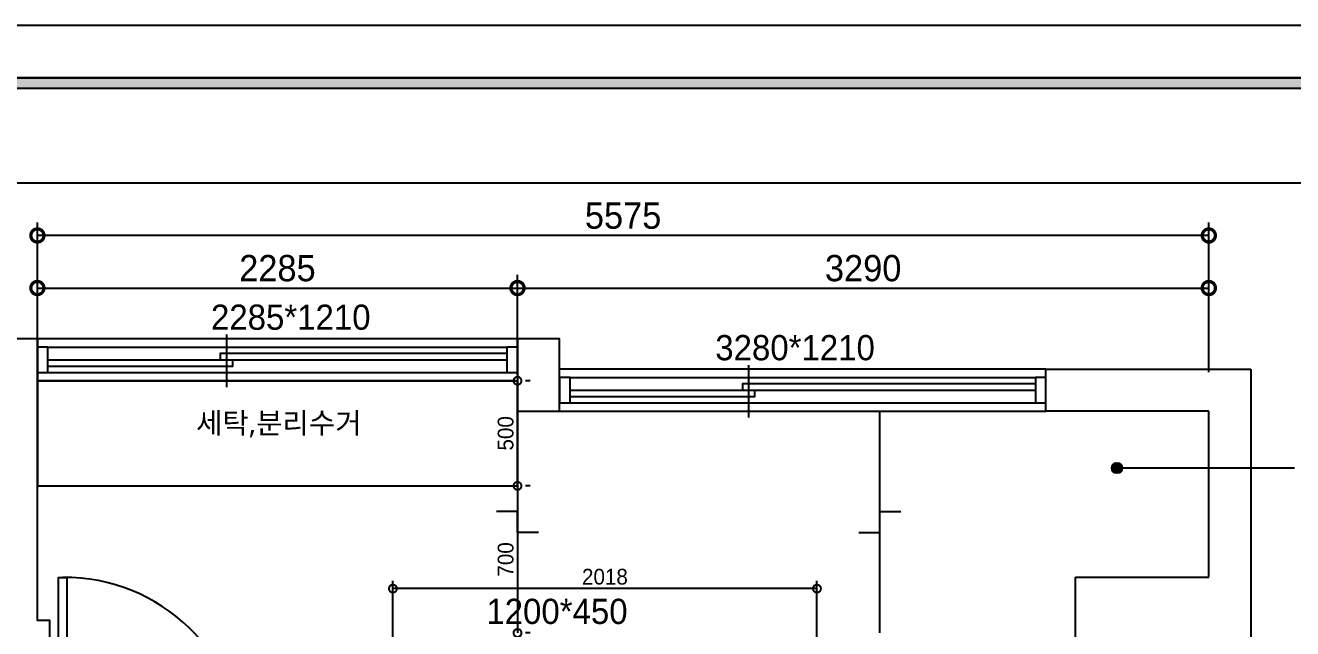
# Model space of a CAD drawing. Header units: millimetres. Extents: x 0 to 460316, y -63250 to 103204.
# Drawn here: x 67402 to 73433, y 67859 to 70730 of the extents above; entities that cross this region are included whole.
import ezdxf
from ezdxf.enums import TextEntityAlignment as Align

# ---------------------------------------------------------------- set-up
doc = ezdxf.new("R2010")
doc.units = ezdxf.units.MM
doc.header["$LTSCALE"] = 25
for name, color, linetype in [('0-ELC TEXT', 7, 'Continuous'), ('04-WIN', 4, 'Continuous'), ('06-FUR', 6, 'Continuous'), ('07-DIM WAL', 5, 'Continuous'), ('2-con', 2, 'Continuous'), ('CO-DOOR', 8, 'Continuous'), ('F-SYM', 7, 'Continuous'), ('FORM(YOURNAME)-11', 1, 'Continuous')]:
    doc.layers.add(name, color=color, linetype=linetype)
doc.styles.add('YOURNAME', font='HY울릉도M.TTF')
doc.styles.add('스타일1', font='HY울릉도M.TTF')
doc.styles.add('이윤정', font='l_10646.ttf')
doc.styles.add('코레일둥고', font='Korail_Round_Gothic_Medium.ttf')
doc.dimstyles.new('30', dxfattribs={"dimscale": 30, "dimtxt": 2.5, "dimasz": 2.5, "dimexe": 1.25, "dimexo": 2, "dimtad": 1, "dimdec": 0, "dimtxsty": '스타일1', "dimblk": 'DOTSMALL', "dimcen": 2.5, "dimclrd": 1, "dimclre": 1, "dimclrt": 7, "dimadec": 0, "dimazin": 0, "dimtfac": 1, "dimtdec": 0, "dimtix": 1, "dimtmove": 0, "dimatfit": 3, "dimldrblk": 'DOTSMALL', "dimfxl": 1.25, "dimarcsym": 0})
doc.dimstyles.new('50', dxfattribs={"dimscale": 50, "dimtxt": 2.5, "dimasz": 2.5, "dimexe": 1.25, "dimexo": 2, "dimtad": 1, "dimdec": 0, "dimtxsty": '스타일1', "dimblk": 'DOTSMALL', "dimcen": 2.5, "dimclrd": 1, "dimclre": 1, "dimclrt": 2, "dimadec": 0, "dimazin": 0, "dimtfac": 1, "dimtdec": 0, "dimtix": 1, "dimtmove": 0, "dimatfit": 3, "dimldrblk": 'DOTSMALL', "dimfxl": 1.25, "dimarcsym": 0})

# ---------------------------------------------------------------- blocks, each defined once
blk = doc.blocks.new('FORM-PLAN')
at = {"layer": 'FORM(YOURNAME)-11'}
h = blk.add_hatch(color=256, dxfattribs=at)
h.dxf.hatch_style = 1
h.paths.add_polyline_path([(-71444, 55115), (10556, 55115), (10556, 54915), (-71444, 54915)])
h.paths.add_polyline_path([(-71444, -2085), (10556, -2085), (10556, -2285), (-71444, -2285)])
at = {"layer": 'Defpoints', "color": 158}
for points in [[(-71444, -2285), (10556, -2285), (10556, 55115), (-71444, 55115)], [(-69444, 53115), (-64, 53115), (-64, 1215), (-69444, 1215)]]:
    blk.add_lwpolyline(points, close=True, dxfattribs=at)
at = {"layer": 'FORM(YOURNAME)-11', "color": 250}
blk.add_lwpolyline([(-72444, -3285), (11556, -3285), (11556, 56115), (-72444, 56115)], close=True, dxfattribs=at)
at = {"layer": 'FORM(YOURNAME)-11'}
blk.add_lwpolyline([(-71444, 55115), (10556, 55115), (10556, 54915), (-71444, 54915)], close=True, dxfattribs=at)
at = {"layer": 'FORM(YOURNAME)-11', "color": 3, "style": 'YOURNAME'}
for tag, height, p in [('1', 450, (9905, 18188)), ('2', 450, (9905, 17544)), ('3', 450, (9905, 16257)), ('4', 450, (9905, 14326)), ('5', 515, (9905, 12009)), ('6', 515, (9905, 9757)), ('7', 515, (9905, 7504)), ('8', 515, (9905, 5252)), ('9', 515, (9905, 2999)), ('10', 515, (5655, 811)), ('11', 515, (9905, 747)), ('12', 515, (5655, -1441)), ('13', 515, (9905, -1441))]:
    blk.add_attdef(tag, text='', height=height, dxfattribs=at).set_placement(p, align=Align.MIDDLE_RIGHT)
blk = doc.blocks.new('_DotSmall')
at = {"color": 0, "linetype": 'ByBlock', "const_width": 0.5}
blk.add_lwpolyline([(-0.0625, 0, 1), (0.0625, 0, 1)], format="xyb", close=True, dxfattribs=at)
blk = doc.blocks.new('*D88')
at = {"layer": '07-DIM WAL', "color": 1, "lineweight": -2}
for p, q in [((67459.4, 69147.1), (67459.4, 69792.8)), ((73034.4, 69147.1), (73034.4, 69792.8)), ((73034.4, 69730.3), (67459.4, 69730.3))]:
    blk.add_line(p, q, dxfattribs=at)
at = {"layer": 'Defpoints', "color": 0}
for p in [(67459.4, 69730.3), (67459.4, 69047.1), (73034.4, 69047.1)]:
    blk.add_point(p, dxfattribs=at)
at = {"layer": '07-DIM WAL', "color": 1, "lineweight": -2, "xscale": 125, "yscale": 125, "zscale": 125, "rotation": 180}
blk.add_blockref('_DotSmall', (67459.4, 69730.3), dxfattribs=at)
at = {"layer": '07-DIM WAL', "color": 1, "lineweight": -2, "xscale": 125, "yscale": 125, "zscale": 125}
blk.add_blockref('_DotSmall', (73034.4, 69730.3), dxfattribs=at)
at = {"layer": '07-DIM WAL', "color": 2, "insert": (70246.9, 69824.1), "char_height": 125, "attachment_point": 5, "style": '스타일1'}
blk.add_mtext('5575', dxfattribs=at)
blk = doc.blocks.new('*D131')
at = {"layer": '07-DIM WAL', "color": 1, "lineweight": -2}
for p, q in [((67459.4, 69080.3), (67459.4, 69542.8)), ((69744.4, 69065.7), (69744.4, 69542.8)), ((67459.4, 69480.3), (69744.4, 69480.3))]:
    blk.add_line(p, q, dxfattribs=at)
at = {"layer": 'Defpoints', "color": 0}
for p in [(69744.4, 69480.3), (67459.4, 68980.3), (69744.4, 68965.7)]:
    blk.add_point(p, dxfattribs=at)
at = {"layer": '07-DIM WAL', "color": 1, "lineweight": -2, "xscale": 125, "yscale": 125, "zscale": 125, "rotation": 180}
blk.add_blockref('_DotSmall', (67459.4, 69480.3), dxfattribs=at)
at = {"layer": '07-DIM WAL', "color": 1, "lineweight": -2, "xscale": 125, "yscale": 125, "zscale": 125}
blk.add_blockref('_DotSmall', (69744.4, 69480.3), dxfattribs=at)
at = {"layer": '07-DIM WAL', "color": 2, "insert": (68601.9, 69574.1), "char_height": 125, "attachment_point": 5, "style": '스타일1'}
blk.add_mtext('2285', dxfattribs=at)
blk = doc.blocks.new('*D89')
at = {"layer": '07-DIM WAL', "color": 1, "lineweight": -2}
for p, q in [((69744.4, 69066.3), (69744.4, 69542.8)), ((73034.4, 69080.3), (73034.4, 69542.8)), ((69744.4, 69480.3), (73034.4, 69480.3))]:
    blk.add_line(p, q, dxfattribs=at)
at = {"layer": 'Defpoints', "color": 0}
for p in [(73034.4, 69480.3), (69744.4, 68966.3), (73034.4, 68980.3)]:
    blk.add_point(p, dxfattribs=at)
at = {"layer": '07-DIM WAL', "color": 1, "lineweight": -2, "xscale": 125, "yscale": 125, "zscale": 125, "rotation": 180}
blk.add_blockref('_DotSmall', (69744.4, 69480.3), dxfattribs=at)
at = {"layer": '07-DIM WAL', "color": 1, "lineweight": -2, "xscale": 125, "yscale": 125, "zscale": 125}
blk.add_blockref('_DotSmall', (73034.4, 69480.3), dxfattribs=at)
at = {"layer": '07-DIM WAL', "color": 2, "insert": (71389.4, 69574.1), "char_height": 125, "attachment_point": 5, "style": '스타일1'}
blk.add_mtext('3290', dxfattribs=at)
blk = doc.blocks.new('*D126')
at = {"layer": '07-DIM WAL', "color": 1, "lineweight": -2}
for p, q in [((69151.4, 67698.8), (69151.4, 68087.3)), ((71169.4, 68049.8), (69151.4, 68049.8)), ((71169.4, 67698.8), (71169.4, 68087.3))]:
    blk.add_line(p, q, dxfattribs=at)
at = {"layer": 'Defpoints', "color": 0}
for p in [(69151.4, 68049.8), (69151.4, 67638.8), (71169.4, 67638.8)]:
    blk.add_point(p, dxfattribs=at)
at = {"layer": '07-DIM WAL', "color": 1, "lineweight": -2, "xscale": 75, "yscale": 75, "zscale": 75, "rotation": 180}
blk.add_blockref('_DotSmall', (69151.4, 68049.8), dxfattribs=at)
at = {"layer": '07-DIM WAL', "color": 1, "lineweight": -2, "xscale": 75, "yscale": 75, "zscale": 75}
blk.add_blockref('_DotSmall', (71169.4, 68049.8), dxfattribs=at)
at = {"layer": '07-DIM WAL', "color": 7, "insert": (70160.4, 68106.1), "char_height": 75, "attachment_point": 5, "style": '스타일1'}
blk.add_mtext('2018', dxfattribs=at)
blk = doc.blocks.new('*D127')
at = {"layer": '07-DIM WAL', "color": 1, "lineweight": -2}
for p, q in [((69744.4, 69038.8), (69744.4, 68538.8)), ((69804.4, 69038.8), (69781.9, 69038.8)), ((69804.4, 68538.8), (69781.9, 68538.8))]:
    blk.add_line(p, q, dxfattribs=at)
at = {"layer": 'Defpoints', "color": 0}
for p in [(69744.4, 69038.8), (69744.4, 68538.8), (69744.4, 68538.8)]:
    blk.add_point(p, dxfattribs=at)
at = {"layer": '07-DIM WAL', "color": 1, "lineweight": -2, "xscale": 75, "yscale": 75, "zscale": 75}
for p, rotation in [((69744.4, 69038.8), 90), ((69744.4, 68538.8), 270)]:
    blk.add_blockref('_DotSmall', p, dxfattribs=dict(at, rotation=rotation))
at = {"layer": '07-DIM WAL', "color": 7, "insert": (69688.1, 68788.8), "char_height": 75, "attachment_point": 5, "rotation": 90, "style": '스타일1'}
blk.add_mtext('500', dxfattribs=at)
blk = doc.blocks.new('*D87')
at = {"layer": '07-DIM WAL', "color": 1, "lineweight": -2}
for p, q in [((69744.4, 68538.8), (69744.4, 67838.8)), ((69804.4, 68538.8), (69781.9, 68538.8)), ((69804.4, 67838.8), (69781.9, 67838.8))]:
    blk.add_line(p, q, dxfattribs=at)
at = {"layer": 'Defpoints', "color": 0}
for p in [(69744.4, 68538.8), (69744.4, 67838.8), (69744.4, 67838.8)]:
    blk.add_point(p, dxfattribs=at)
at = {"layer": '07-DIM WAL', "color": 1, "lineweight": -2, "xscale": 75, "yscale": 75, "zscale": 75}
for p, rotation in [((69744.4, 68538.8), 90), ((69744.4, 67838.8), 270)]:
    blk.add_blockref('_DotSmall', p, dxfattribs=dict(at, rotation=rotation))
at = {"layer": '07-DIM WAL', "color": 7, "insert": (69688.1, 68188.8), "char_height": 75, "attachment_point": 5, "rotation": 90, "style": '스타일1'}
blk.add_mtext('700', dxfattribs=at)

msp = doc.modelspace()

# ---------------------------------------------------------------- hatches: boundary and pattern name
at = {"layer": '0-ELC TEXT'}
h = msp.add_hatch(color=256, dxfattribs=at)
h.dxf.hatch_style = 1
edge = h.paths.add_edge_path()
edge.add_arc((72597.21, 68623.55), 25, -270, 90, ccw=False)

# ---------------------------------------------------------------- linework, layer by layer
for p, q in [((69744.36, 68893.82), (69744.36, 67838.82)), ((71469.36, 67838.82), (71469.36, 68893.82))]:
    msp.add_line(p, q)
for points in [[(69844.36, 68316.32), (69744.36, 68316.32), (69744.36, 68416.32), (69644.36, 68416.32)], [(71369.36, 68316.32), (71469.36, 68316.32), (71469.36, 68416.32), (71569.36, 68416.32)]]:
    msp.add_lwpolyline(points)
msp.add_lwpolyline([(73441.48, 68623.55), (72597.21, 68623.55)], dxfattribs=at)
msp.add_circle((72597.21, 68623.55), 25, dxfattribs=at)
at = {"layer": '04-WIN'}
for p, q in [((68359.36, 69258.82), (68359.36, 69008.82)), ((67509.36, 69198.82), (69694.3, 69198.82)), ((67509.36, 69138.82), (68329.36, 69138.82)), ((67509.36, 69078.82), (69694.3, 69078.82)), ((70844.36, 69113.82), (70844.36, 68863.82)), ((69994.36, 69053.82), (72209.36, 69053.82)), ((69994.36, 68993.82), (70814.36, 68993.82)), ((69994.36, 68933.82), (72209.36, 68933.82))]:
    msp.add_line(p, q, dxfattribs=at)
for points in [[(67459.36, 69238.82), (67459.36, 69038.82), (69744.36, 69038.82), (69744.36, 68893.82), (72259.36, 68893.82), (72259.36, 69093.82), (69944.36, 69093.82), (69944.36, 69238.82), (67459.36, 69238.82)], [(67509.36, 69108.82), (68389.36, 69108.82), (68389.36, 69138.82)], [(69694.3, 69168.82), (68329.36, 69168.82), (68329.36, 69138.82), (69694.3, 69138.82)], [(72209.36, 69023.82), (70814.36, 69023.82), (70814.36, 68993.82), (72209.36, 68993.82)], [(69994.36, 68963.82), (70874.36, 68963.82), (70874.36, 68993.82)]]:
    msp.add_lwpolyline(points, dxfattribs=at)
for points in [[(69944.36, 69238.82), (69744.36, 69238.82), (69744.36, 68893.82), (69944.36, 68893.82)], [(67509.36, 69078.82), (67509.36, 69198.82), (67459.36, 69198.82), (67459.36, 69078.82)], [(69694.3, 69078.82), (69744.3, 69078.82), (69744.3, 69198.82), (69694.3, 69198.82)], [(69994.36, 68933.82), (69994.36, 69053.82), (69944.36, 69053.82), (69944.36, 68933.82)], [(72209.36, 68933.82), (72259.36, 68933.82), (72259.36, 69053.82), (72209.36, 69053.82)]]:
    msp.add_lwpolyline(points, close=True, dxfattribs=at)
at = {"layer": '06-FUR'}
msp.add_lwpolyline([(69744.36, 69038.82), (67459.36, 69038.82), (67459.36, 68538.82), (69744.36, 68538.82)], close=True, dxfattribs=at)
at = {"layer": '2-con'}
for p, q in [((72259.36, 68893.82), (72259.36, 69093.82)), ((72259.36, 69093.82), (73234.36, 69093.82)), ((73234.36, 69093.82), (73234.36, 58116.82)), ((73034.36, 68893.82), (72259.36, 68893.82)), ((73034.36, 68103.82), (73034.36, 68893.82)), ((72399.36, 67067.71), (72399.36, 68103.82)), ((72399.36, 68103.82), (73034.36, 68103.82))]:
    msp.add_line(p, q, dxfattribs=at)
msp.add_lwpolyline([(65529.36, 64662.13), (65529.36, 64453.82), (67489.36, 64453.82), (67489.36, 66993.82), (67519.36, 66993.82), (67519.36, 67898.82), (67459.36, 67898.82), (67459.36, 69238.82), (67259.36, 69238.82), (67259.36, 68837.13), (67299.36, 68837.13), (67299.36, 64662.13), (65529.36, 64662.13)], dxfattribs=at)
at = {"layer": 'CO-DOOR'}
msp.add_lwpolyline([(67599.36, 68102.92), (67599.36, 67232.92), (67559.36, 67232.92), (67559.36, 68102.92)], close=True, dxfattribs=at)
msp.add_arc((67589.36, 67252.74), 850.24, 1.360062, 90.673894, dxfattribs=at)

# ---------------------------------------------------------------- block references
at = {"layer": 'F-SYM', "xscale": 0.2500000000000001, "yscale": 0.2500000000000001, "zscale": 0.2500000000000001}
msp.add_blockref('FORM-PLAN', (75772.91, 56701.52), dxfattribs=at)

# ---------------------------------------------------------------- texts
at = {"layer": '0-ELC TEXT', "style": '이윤정'}
msp.add_text('세탁,분리수거', height=100, dxfattribs=at).set_placement((68214.43, 68787.68))
at = {"layer": '04-WIN', "style": '코레일둥고'}
for s, p in [('2285*1210', (68285.53, 69281.52)), ('3280*1210', (70685.53, 69136.52)), ('1200*450', (69596.14, 67881.52))]:
    msp.add_text(s, height=120, dxfattribs=at).set_placement(p)

# ---------------------------------------------------------------- dimensions: what is measured, and where the dimension line sits
at = {"layer": '07-DIM WAL'}
for base, p1, p2, dimstyle, picture, middle in [((67459.36, 69730.32), (73034.36, 69047.13), (67459.36, 69047.13), '50', '*D88', (70246.86, 69824.07)), ((69744.36, 69480.32), (67459.36, 68980.32), (69744.36, 68965.69), '50', '*D131', (68601.86, 69574.07)), ((73034.36, 69480.32), (69744.36, 68966.32), (73034.36, 68980.32), '50', '*D89', (71389.36, 69574.07)), ((69151.36, 68049.81), (71169.36, 67638.82), (69151.36, 67638.82), '30', '*D126', (70160.36, 68106.06))]:
    dim = msp.add_linear_dim(base=base, p1=p1, p2=p2, dimstyle=dimstyle, dxfattribs=at)
    dim.commit()
    dim.dimension.update_dxf_attribs({"geometry": picture, "text_midpoint": middle})
for base, p1, p2, picture, middle in [((69744.36, 68538.82), (69744.36, 69038.82), (69744.36, 68538.82), '*D127', (69688.11, 68788.82)), ((69744.36, 67838.82), (69744.36, 68538.82), (69744.36, 67838.82), '*D87', (69688.11, 68188.82))]:
    dim = msp.add_linear_dim(base=base, p1=p1, p2=p2, angle=90, dimstyle='30', dxfattribs=at)
    dim.commit()
    dim.dimension.update_dxf_attribs({"geometry": picture, "text_midpoint": middle})

doc.saveas('drawing.dxf')
